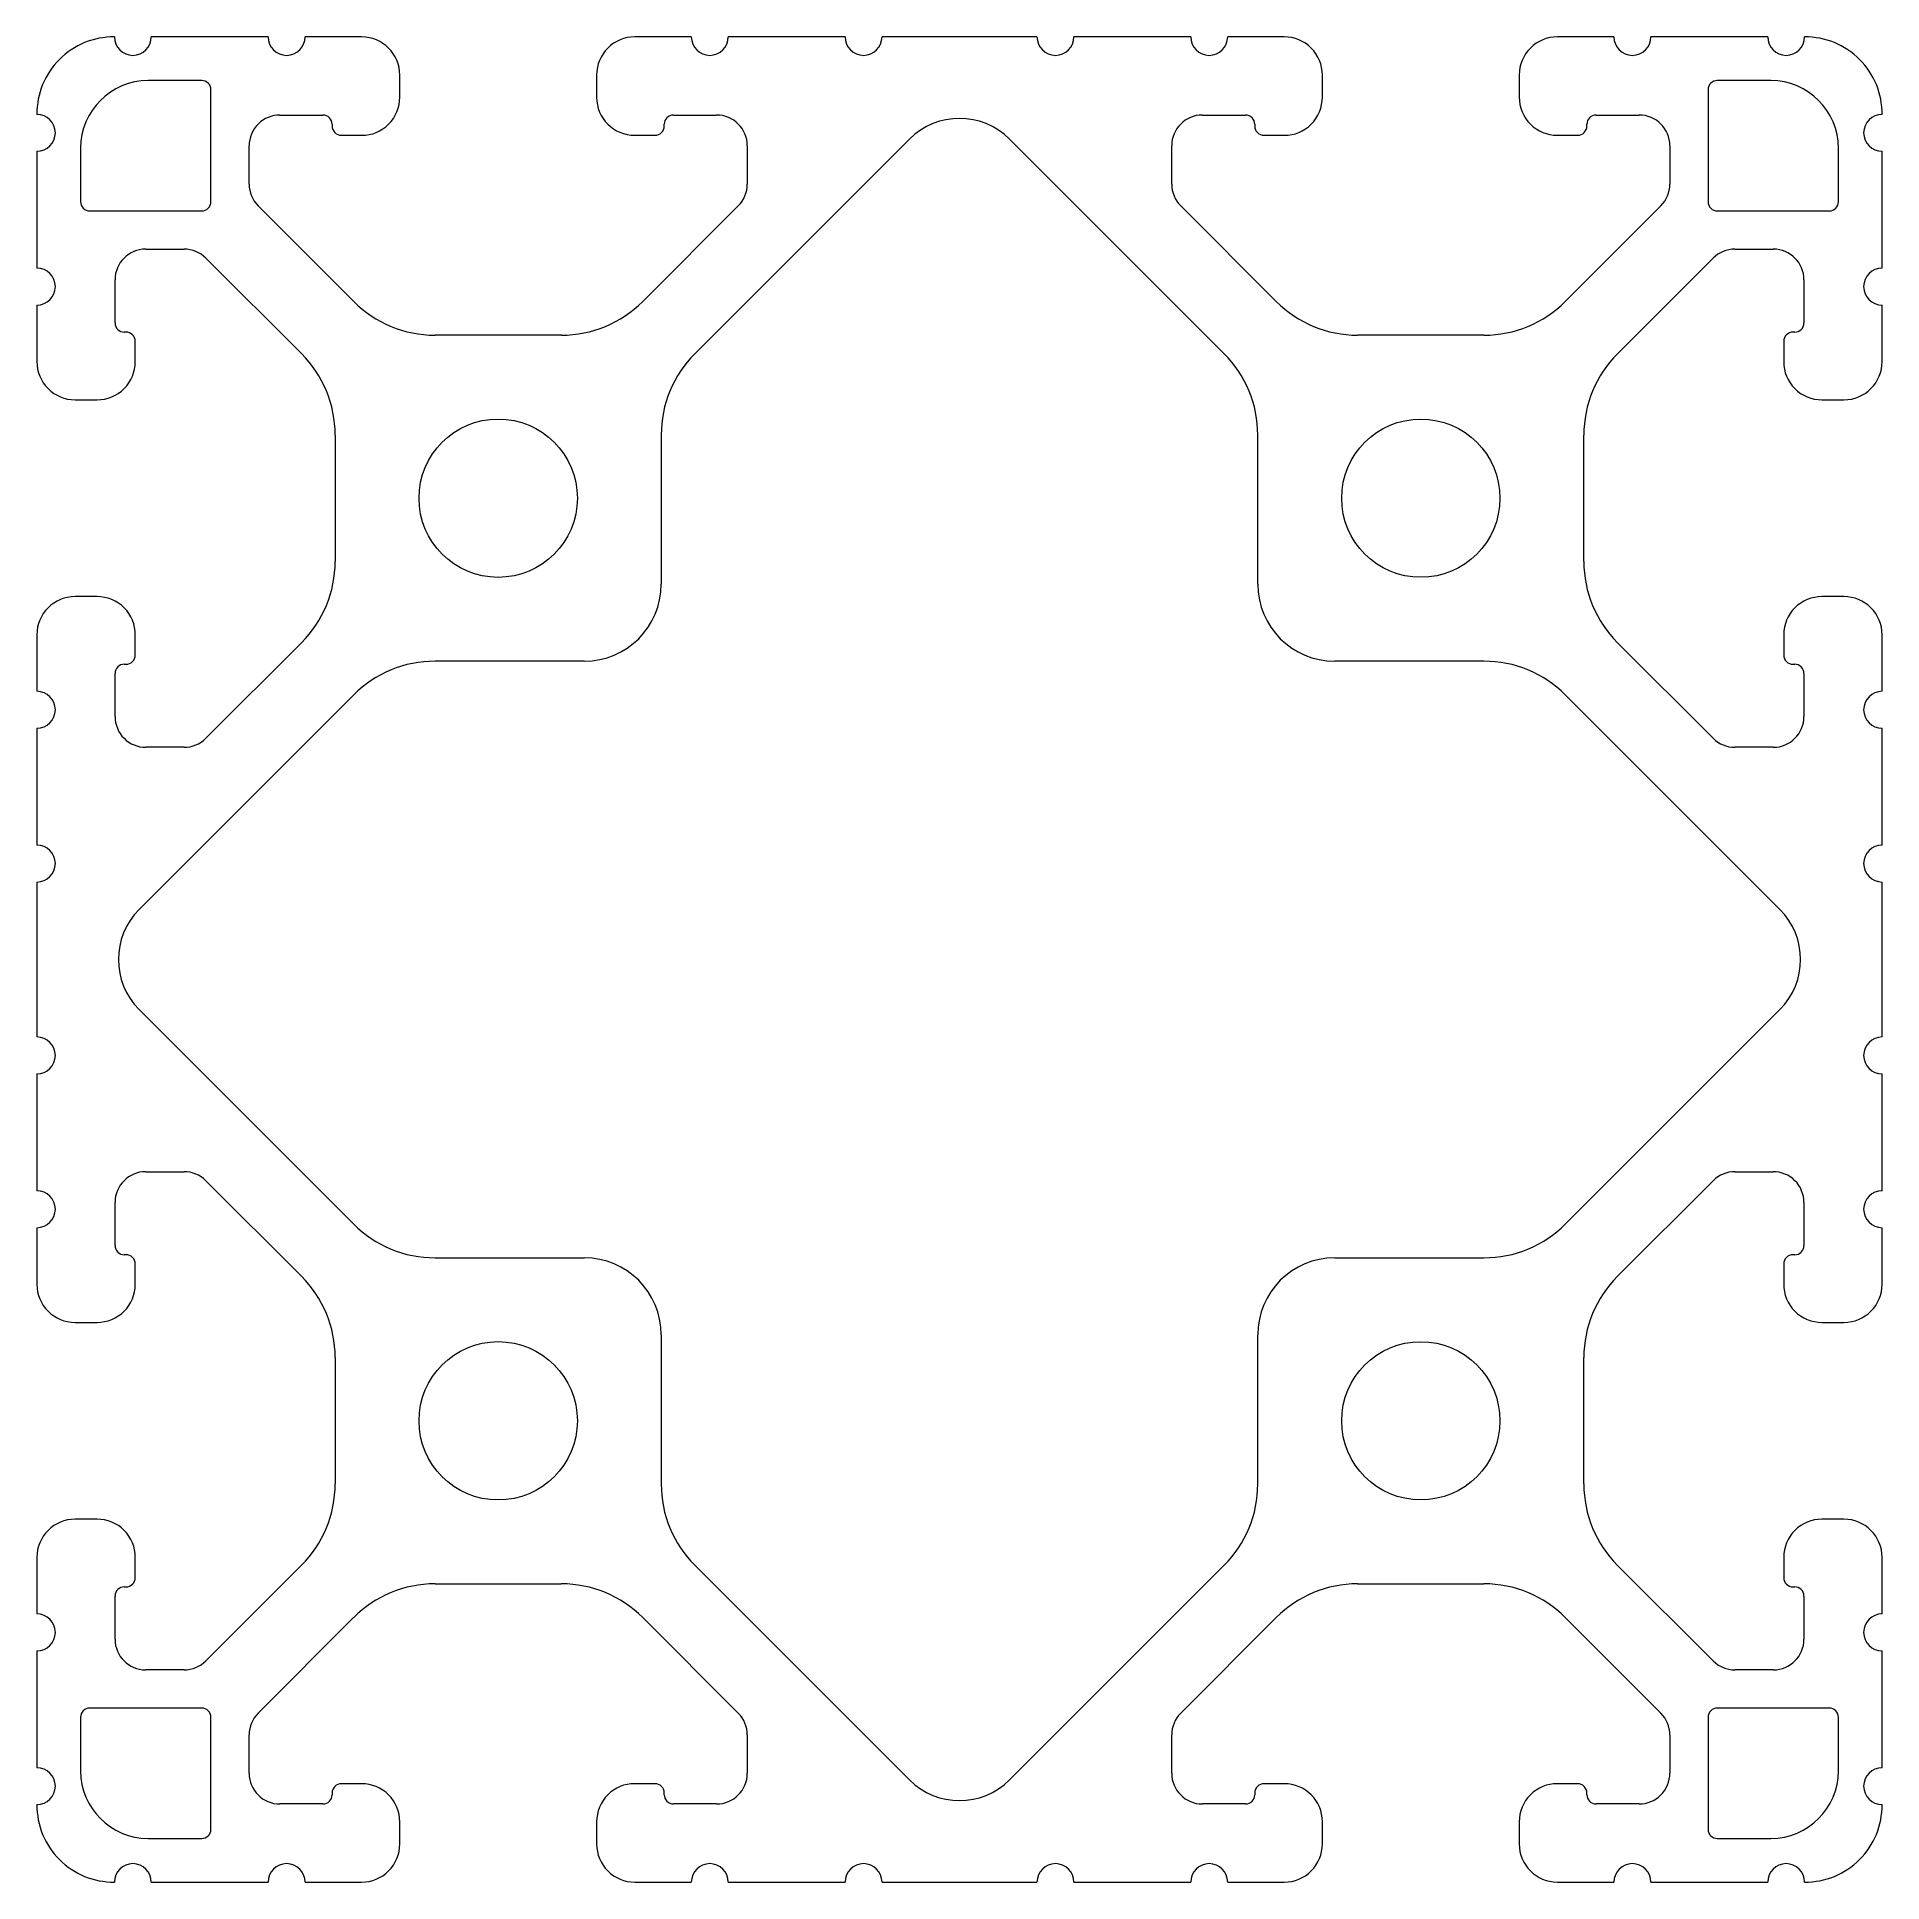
# Model space of a CAD drawing. Header units: inches. Extents: x -1.5 to 1.5, y -1.5 to 1.5.
import ezdxf

# ---------------------------------------------------------------- set-up
doc = ezdxf.new("R2010")
doc.units = ezdxf.units.IN
doc.header["$MEASUREMENT"] = 0

msp = doc.modelspace()

# ---------------------------------------------------------------- linework, layer by layer
at = {"color": 7, "linetype": 'Continuous', "lineweight": 15}
for p, q in [((-1.124, 1.5), (-1.314, 1.5)), ((-0.972, 1.5), (-1.064, 1.5)), ((-0.436, 1.5), (-0.528, 1.5)), ((-0.186, 1.5), (-0.376, 1.5)), ((0.126, 1.5), (-0.126, 1.5)), ((0.376, 1.5), (0.186, 1.5)), ((0.528, 1.5), (0.436, 1.5)), ((1.064, 1.5), (0.972, 1.5)), ((1.314, 1.5), (1.124, 1.5)), ((-1.232, 1.429), (-1.319, 1.429)), ((-1.217, 1.232), (-1.217, 1.414)), ((-0.91, 1.402), (-0.91, 1.438)), ((-0.59, 1.438), (-0.59, 1.402)), ((0.59, 1.402), (0.59, 1.438)), ((0.91, 1.438), (0.91, 1.402)), ((1.217, 1.414), (1.217, 1.232)), ((1.319, 1.429), (1.232, 1.429)), ((-1.105, 1.373), (-1.035, 1.373)), ((-1.02, 1.358), (-1.02, 1.355)), ((-0.48, 1.355), (-0.48, 1.358)), ((-0.465, 1.373), (-0.395, 1.373)), ((0.395, 1.373), (0.465, 1.373)), ((0.48, 1.358), (0.48, 1.355)), ((1.02, 1.355), (1.02, 1.358)), ((1.035, 1.373), (1.105, 1.373)), ((-1.155, 1.2606), (-1.155, 1.3229)), ((-1.005, 1.34), (-0.972, 1.34)), ((-0.528, 1.34), (-0.495, 1.34)), ((-0.0813, 1.3338), (-0.4302, 0.9849)), ((-0.345, 1.323), (-0.345, 1.2606)), ((0.4302, 0.9849), (0.0813, 1.3338)), ((0.345, 1.2606), (0.345, 1.323)), ((0.495, 1.34), (0.528, 1.34)), ((0.972, 1.34), (1.005, 1.34)), ((1.155, 1.323), (1.155, 1.2606)), ((-1.5, 1.314), (-1.5, 1.124)), ((-1.429, 1.319), (-1.429, 1.232)), ((1.429, 1.232), (1.429, 1.319)), ((1.5, 1.124), (1.5, 1.314)), ((-1.414, 1.217), (-1.232, 1.217)), ((-0.9849, 1.0698), (-1.1404, 1.2252)), ((-0.3596, 1.2252), (-0.515, 1.0699)), ((0.5151, 1.0698), (0.3596, 1.2252)), ((1.1404, 1.2252), (0.9849, 1.0698)), ((1.232, 1.217), (1.414, 1.217)), ((-1.323, 1.155), (-1.2606, 1.155)), ((-1.2252, 1.1404), (-1.0699, 0.985)), ((1.0698, 0.9849), (1.2252, 1.1404)), ((1.2606, 1.155), (1.323, 1.155)), ((-1.373, 1.035), (-1.373, 1.105)), ((1.373, 1.105), (1.373, 1.035)), ((-1.5, 1.064), (-1.5, 0.972)), ((1.5, 0.972), (1.5, 1.064)), ((-1.355, 1.02), (-1.358, 1.02)), ((-1.34, 0.972), (-1.34, 1.0049)), ((-0.6473, 1.015), (-0.8527, 1.015)), ((0.8527, 1.015), (0.6474, 1.015)), ((1.34, 1.005), (1.34, 0.972)), ((1.358, 1.02), (1.355, 1.02)), ((-1.438, 0.91), (-1.402, 0.91)), ((1.402, 0.91), (1.438, 0.91)), ((-1.015, 0.8527), (-1.015, 0.6473)), ((-0.485, 0.8527), (-0.485, 0.61)), ((0.485, 0.61), (0.485, 0.8527)), ((1.015, 0.6473), (1.015, 0.8526)), ((-1.402, 0.59), (-1.438, 0.59)), ((1.438, 0.59), (1.402, 0.59)), ((-1.5, 0.528), (-1.5, 0.436)), ((-1.34, 0.495), (-1.34, 0.5279)), ((-1.0698, 0.5151), (-1.2252, 0.3596)), ((1.2252, 0.3596), (1.0698, 0.5151)), ((1.34, 0.528), (1.34, 0.495)), ((1.5, 0.436), (1.5, 0.528)), ((-1.358, 0.48), (-1.355, 0.48)), ((-0.61, 0.485), (-0.8527, 0.485)), ((0.8527, 0.485), (0.61, 0.485)), ((1.355, 0.48), (1.358, 0.48)), ((-1.373, 0.395), (-1.373, 0.465)), ((1.373, 0.465), (1.373, 0.395)), ((-0.9849, 0.4302), (-1.3338, 0.0813)), ((1.3338, 0.0813), (0.9849, 0.4302)), ((-1.5, 0.376), (-1.5, 0.186)), ((1.5, 0.186), (1.5, 0.376)), ((-1.2606, 0.345), (-1.323, 0.345)), ((1.323, 0.345), (1.2606, 0.345)), ((-1.5, 0.126), (-1.5, -0.126)), ((1.5, -0.126), (1.5, 0.126)), ((-1.3338, -0.0813), (-0.9849, -0.4302)), ((0.9849, -0.4302), (1.3338, -0.0813)), ((-1.5, -0.186), (-1.5, -0.376)), ((1.5, -0.376), (1.5, -0.186)), ((-1.323, -0.345), (-1.2606, -0.345)), ((-1.2252, -0.3596), (-1.0698, -0.5151)), ((1.0698, -0.5151), (1.2252, -0.3596)), ((1.2606, -0.345), (1.323, -0.345)), ((-1.373, -0.465), (-1.373, -0.395)), ((1.373, -0.395), (1.373, -0.465)), ((-1.5, -0.436), (-1.5, -0.528)), ((1.5, -0.528), (1.5, -0.436)), ((-1.355, -0.48), (-1.358, -0.48)), ((1.358, -0.48), (1.355, -0.48)), ((-1.34, -0.528), (-1.34, -0.495)), ((-0.8527, -0.485), (-0.61, -0.485)), ((0.61, -0.485), (0.8527, -0.485)), ((1.34, -0.495), (1.34, -0.5279)), ((-1.438, -0.59), (-1.402, -0.59)), ((1.402, -0.59), (1.438, -0.59)), ((-0.485, -0.61), (-0.485, -0.8527)), ((0.485, -0.8527), (0.485, -0.61)), ((-1.015, -0.6473), (-1.015, -0.8526)), ((1.015, -0.8527), (1.015, -0.6473)), ((-1.402, -0.91), (-1.438, -0.91)), ((1.438, -0.91), (1.402, -0.91)), ((-1.5, -0.972), (-1.5, -1.064)), ((-1.34, -1.005), (-1.34, -0.972)), ((-1.0698, -0.9849), (-1.2252, -1.1404)), ((-0.4302, -0.9849), (-0.0813, -1.3338)), ((0.0813, -1.3338), (0.4302, -0.9849)), ((1.2252, -1.1404), (1.0699, -0.985)), ((1.34, -0.972), (1.34, -1.0049)), ((1.5, -1.064), (1.5, -0.972)), ((-1.358, -1.02), (-1.355, -1.02)), ((-0.8527, -1.015), (-0.6474, -1.015)), ((0.6473, -1.015), (0.8527, -1.015)), ((1.355, -1.02), (1.358, -1.02)), ((-1.373, -1.105), (-1.373, -1.035)), ((1.373, -1.035), (1.373, -1.105)), ((-1.1404, -1.2252), (-0.985, -1.0698)), ((-0.5151, -1.0698), (-0.3596, -1.2252)), ((0.3596, -1.2252), (0.515, -1.0699)), ((0.9849, -1.0698), (1.1404, -1.2252)), ((-1.5, -1.124), (-1.5, -1.314)), ((1.5, -1.314), (1.5, -1.124)), ((-1.2606, -1.155), (-1.323, -1.155)), ((1.323, -1.155), (1.2606, -1.155)), ((-1.232, -1.217), (-1.414, -1.217)), ((1.414, -1.217), (1.232, -1.217)), ((-1.429, -1.232), (-1.429, -1.319)), ((-1.217, -1.414), (-1.217, -1.232)), ((1.217, -1.232), (1.217, -1.414)), ((1.429, -1.319), (1.429, -1.232)), ((-1.155, -1.323), (-1.155, -1.2606)), ((-0.345, -1.2606), (-0.345, -1.323)), ((0.345, -1.323), (0.345, -1.2606)), ((1.155, -1.2606), (1.155, -1.3229)), ((-0.972, -1.34), (-1.005, -1.34)), ((-0.495, -1.34), (-0.528, -1.34)), ((0.528, -1.34), (0.495, -1.34)), ((1.005, -1.34), (0.972, -1.34)), ((-1.035, -1.373), (-1.105, -1.373)), ((-1.02, -1.355), (-1.02, -1.358)), ((-0.48, -1.358), (-0.48, -1.355)), ((-0.395, -1.373), (-0.465, -1.373)), ((0.465, -1.373), (0.395, -1.373)), ((0.48, -1.355), (0.48, -1.358)), ((1.02, -1.358), (1.02, -1.355)), ((1.105, -1.373), (1.035, -1.373)), ((-0.91, -1.438), (-0.91, -1.402)), ((-0.59, -1.402), (-0.59, -1.438)), ((0.59, -1.438), (0.59, -1.402)), ((0.91, -1.402), (0.91, -1.438)), ((-1.319, -1.429), (-1.232, -1.429)), ((1.232, -1.429), (1.319, -1.429)), ((-1.314, -1.5), (-1.124, -1.5)), ((-1.064, -1.5), (-0.972, -1.5)), ((-0.528, -1.5), (-0.436, -1.5)), ((-0.376, -1.5), (-0.186, -1.5)), ((-0.126, -1.5), (0.126, -1.5)), ((0.186, -1.5), (0.376, -1.5)), ((0.436, -1.5), (0.528, -1.5)), ((0.972, -1.5), (1.064, -1.5)), ((1.124, -1.5), (1.314, -1.5))]:
    msp.add_line(p, q, dxfattribs=at)
for centre, radius in [((-0.75, 0.75), 0.1287), ((0.75, 0.75), 0.1286), ((-0.75, -0.75), 0.1287), ((0.75, -0.75), 0.1286)]:
    msp.add_circle(centre, radius, dxfattribs=at)
for centre, radius, start, end in [((-1.375, 1.375), 0.125, 89.5416, 180.4584), ((-1.344, 1.5), 0.03, 180.0076, 0), ((-1.094, 1.5), 0.03, 180, 360), ((-0.972, 1.438), 0.062, 0, 90), ((-0.528, 1.438), 0.062, 89.9815, 180), ((-0.406, 1.5), 0.03, 180, 0), ((-0.156, 1.5), 0.03, 180, 360), ((0.156, 1.5), 0.03, 180, 0), ((0.406, 1.5), 0.03, 180, 360), ((0.528, 1.438), 0.062, 359.9816, 90), ((0.972, 1.438), 0.062, 89.9816, 180.0002), ((1.094, 1.5), 0.03, 180, 0), ((1.344, 1.5), 0.03, 180, 359.9924), ((1.375, 1.375), 0.125, 359.5416, 90.4584), ((-1.319, 1.319), 0.11, 90, 180), ((-1.232, 1.414), 0.015, 360, 90), ((1.232, 1.414), 0.015, 90, 180), ((1.319, 1.319), 0.11, 0, 90), ((-0.972, 1.402), 0.062, 269.979, 0), ((-0.528, 1.402), 0.062, 180, 270), ((0.528, 1.402), 0.062, 269.9816, 0.0001), ((0.972, 1.402), 0.062, 179.9818, 270), ((-1.5, 1.344), 0.03, 270, 89.9924), ((-1.105, 1.323), 0.05, 90, 180.1103), ((-1.035, 1.358), 0.015, 359.9989, 90.0003), ((-1.005, 1.355), 0.015, 179.9989, 270), ((-0.495, 1.355), 0.015, 269.9597, 0), ((-0.465, 1.358), 0.015, 90, 180), ((-0.395, 1.323), 0.05, 360, 89.9999), ((0, 1.2525), 0.115, 45, 135), ((0.395, 1.323), 0.05, 90, 180), ((0.465, 1.358), 0.015, 0.0025, 90.0352), ((0.495, 1.355), 0.015, 180, 270), ((1.005, 1.355), 0.015, 270, 0.0011), ((1.035, 1.358), 0.015, 90, 179.9999), ((1.105, 1.323), 0.05, 0.0001, 90), ((1.5, 1.344), 0.03, 90.0076, 270), ((-1.105, 1.2606), 0.05, 179.9999, 225), ((-0.395, 1.2606), 0.05, 315, 0.0467), ((0.395, 1.2606), 0.05, 180, 225), ((1.105, 1.2606), 0.05, 315, 359.9999), ((-1.414, 1.232), 0.015, 180, 270.0002), ((-1.232, 1.232), 0.015, 270.0005, 0), ((1.232, 1.232), 0.015, 180, 269.9995), ((1.414, 1.232), 0.015, 269.9998, 360), ((-1.323, 1.105), 0.05, 90, 180), ((-1.2606, 1.105), 0.05, 45, 90), ((1.2606, 1.105), 0.05, 90, 135), ((1.323, 1.105), 0.05, 360, 90), ((-1.5, 1.094), 0.03, 270, 90), ((1.5, 1.094), 0.03, 90, 270), ((-0.8527, 1.202), 0.187, 225, 270), ((-0.6473, 1.202), 0.187, 270, 315.0403), ((0.6473, 1.202), 0.187, 225, 270.0137), ((0.8527, 1.202), 0.187, 270, 315.0137), ((-1.358, 1.035), 0.015, 180, 270.0485), ((1.358, 1.035), 0.015, 270.0001, 0.0348), ((-1.355, 1.005), 0.015, 359.7449, 89.9999), ((1.355, 1.005), 0.015, 89.9652, 179.9998), ((-1.438, 0.972), 0.062, 179.9815, 270), ((-1.402, 0.972), 0.062, 269.965, 0.0003), ((-1.202, 0.8527), 0.187, 0, 45.0456), ((-0.298, 0.8527), 0.187, 135, 180), ((0.298, 0.8527), 0.187, 0, 45.0001), ((1.202, 0.8527), 0.187, 135, 180.0137), ((1.402, 0.972), 0.062, 179.9813, 270), ((1.438, 0.972), 0.062, 269.9815, 0), ((-1.202, 0.6473), 0.187, 315, 360), ((1.202, 0.6473), 0.187, 180, 225.0137), ((-0.61, 0.61), 0.125, 270, 360), ((0.61, 0.61), 0.125, 180, 270), ((-1.438, 0.528), 0.062, 89.965, 180), ((-1.402, 0.528), 0.062, 359.8745, 90), ((1.402, 0.528), 0.062, 89.9815, 179.9998), ((1.438, 0.528), 0.062, 359.9815, 90), ((-1.358, 0.465), 0.015, 90, 180), ((-1.355, 0.495), 0.015, 269.9911, 0.0003), ((-0.8527, 0.298), 0.187, 90, 135.0001), ((0.8527, 0.298), 0.187, 45, 90), ((1.355, 0.495), 0.015, 179.9649, 270), ((1.358, 0.465), 0.015, 360, 90.0348), ((-1.5, 0.406), 0.03, 270, 90), ((1.5, 0.406), 0.03, 90, 270), ((-1.323, 0.395), 0.05, 180, 270.0001), ((1.323, 0.395), 0.05, 270, 0), ((-1.2606, 0.395), 0.05, 270, 315), ((1.2606, 0.395), 0.05, 225, 269.9999), ((-1.5, 0.156), 0.03, 270, 90), ((1.5, 0.156), 0.03, 90, 270), ((-1.2525, 0), 0.115, 135, 225), ((1.2525, 0), 0.115, 315, 45), ((-1.5, -0.156), 0.03, 270, 90), ((1.5, -0.156), 0.03, 90.0001, 269.9999), ((-1.323, -0.395), 0.05, 90, 180), ((-1.2606, -0.395), 0.05, 45, 89.9999), ((1.2606, -0.395), 0.05, 90, 135), ((1.323, -0.395), 0.05, 0, 90.0001), ((-1.5, -0.406), 0.03, 270, 90), ((1.5, -0.406), 0.03, 90, 270), ((-0.8527, -0.298), 0.187, 225, 270), ((0.8527, -0.298), 0.187, 270, 315), ((-1.358, -0.465), 0.015, 180, 270.0348), ((-1.355, -0.495), 0.015, 359.9649, 90), ((1.355, -0.495), 0.015, 89.9911, 180.0003), ((1.358, -0.465), 0.015, 270, 360), ((-0.61, -0.61), 0.125, 360, 90), ((0.61, -0.61), 0.125, 90, 180), ((-1.438, -0.528), 0.062, 179.9815, 270), ((-1.402, -0.528), 0.062, 269.9815, 359.9998), ((-1.202, -0.6473), 0.187, 360, 45.0137), ((1.202, -0.6473), 0.187, 135, 180), ((1.402, -0.528), 0.062, 179.8745, 270), ((1.438, -0.528), 0.062, 269.965, 0), ((-1.202, -0.8527), 0.187, 315, 0.0137), ((-0.298, -0.8527), 0.187, 180, 224.9999), ((0.298, -0.8527), 0.187, 315, 359.9999), ((1.202, -0.8527), 0.187, 180, 225.0456), ((-1.438, -0.972), 0.062, 89.9815, 180), ((-1.402, -0.972), 0.062, 359.9813, 90), ((1.402, -0.972), 0.062, 89.965, 180.0003), ((1.438, -0.972), 0.062, 359.9815, 90), ((-1.358, -1.035), 0.015, 90.0001, 180.0348), ((-1.355, -1.005), 0.015, 269.9652, 359.9998), ((-0.8527, -1.202), 0.187, 90, 135.0137), ((-0.6473, -1.202), 0.187, 45, 90.0137), ((0.6473, -1.202), 0.187, 90, 135.0403), ((0.8527, -1.202), 0.187, 45, 90), ((1.355, -1.005), 0.015, 179.7449, 269.9999), ((1.358, -1.035), 0.015, 0, 90.0485), ((-1.5, -1.094), 0.03, 270, 90), ((1.5, -1.094), 0.03, 90, 270), ((-1.323, -1.105), 0.05, 180, 270), ((1.323, -1.105), 0.05, 270, 0), ((-1.2606, -1.105), 0.05, 270, 315), ((1.2606, -1.105), 0.05, 225, 270), ((-1.414, -1.232), 0.015, 89.9998, 180), ((-1.232, -1.232), 0.015, 360, 89.9995), ((-1.105, -1.2606), 0.05, 135, 179.9999), ((-0.395, -1.2606), 0.05, 0, 45), ((0.395, -1.2606), 0.05, 135, 180.0467), ((1.105, -1.2606), 0.05, 359.9999, 45), ((1.232, -1.232), 0.015, 90.0005, 180), ((1.414, -1.232), 0.015, 0, 90.0002), ((-1.5, -1.344), 0.03, 270.0076, 90), ((-1.319, -1.319), 0.11, 180, 270), ((1.319, -1.319), 0.11, 270, 0), ((1.5, -1.344), 0.03, 90, 269.9924), ((-1.105, -1.323), 0.05, 180.0001, 270), ((-1.005, -1.355), 0.015, 90, 180.0011), ((-0.972, -1.402), 0.062, 359.9818, 90), ((-0.528, -1.402), 0.062, 89.9816, 180.0001), ((-0.495, -1.355), 0.015, 0, 90), ((-0.395, -1.323), 0.05, 270, 360), ((0, -1.2525), 0.115, 225, 315), ((0.395, -1.323), 0.05, 180, 269.9999), ((0.495, -1.355), 0.015, 89.9597, 180), ((0.528, -1.402), 0.062, 360, 90), ((0.972, -1.402), 0.062, 89.979, 180), ((1.005, -1.355), 0.015, 359.9989, 90), ((1.105, -1.323), 0.05, 270, 0.1103), ((-1.375, -1.375), 0.125, 179.5416, 270.4584), ((-1.035, -1.358), 0.015, 270, 359.9999), ((-0.465, -1.358), 0.015, 180.0025, 270.0352), ((0.465, -1.358), 0.015, 270, 360), ((1.035, -1.358), 0.015, 179.9989, 270.0003), ((1.375, -1.375), 0.125, 269.5416, 0.4584), ((-1.232, -1.414), 0.015, 270, 0), ((-0.972, -1.438), 0.062, 269.9816, 0.0002), ((-0.528, -1.438), 0.062, 179.9816, 270), ((0.528, -1.438), 0.062, 269.9815, 0), ((0.972, -1.438), 0.062, 180, 270), ((1.232, -1.414), 0.015, 180, 270), ((-1.344, -1.5), 0.03, 360, 179.9924), ((-1.094, -1.5), 0.03, 0, 180), ((-0.406, -1.5), 0.03, 360, 180), ((-0.156, -1.5), 0.03, 0, 180), ((0.156, -1.5), 0.03, 360, 180), ((0.406, -1.5), 0.03, 0, 180), ((1.094, -1.5), 0.03, 360, 180), ((1.344, -1.5), 0.03, 0.0076, 180)]:
    msp.add_arc(centre, radius, start, end, dxfattribs=at)

doc.saveas('drawing.dxf')
